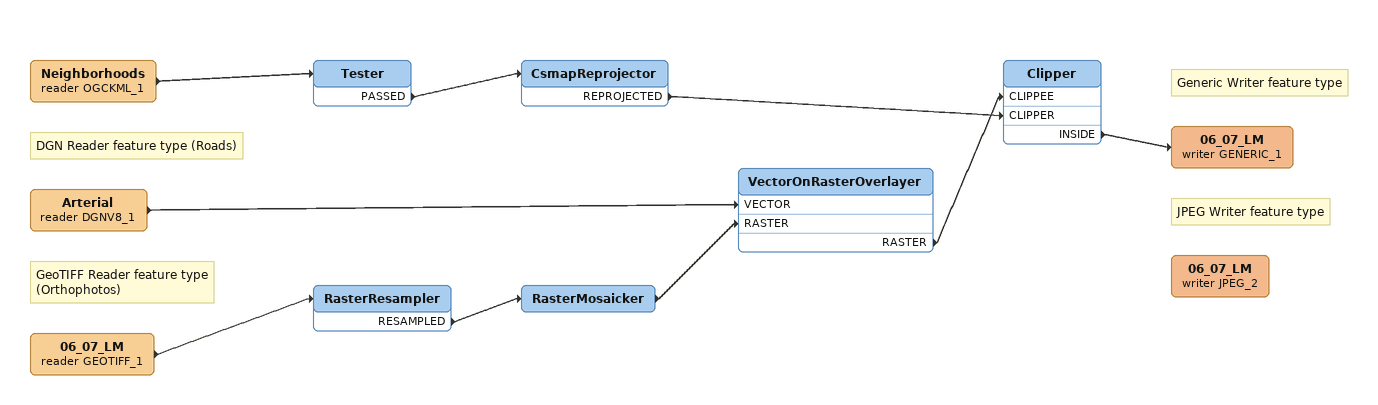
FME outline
Neighborhoods (reader OGCKML_1)
    -> Tester
Tester
    PASSED -> CsmapReprojector
CsmapReprojector
    REPROJECTED -> Clipper [CLIPPER]
Note: DGN Reader feature type (Roads)
Arterial (reader DGNV8_1)
    -> VectorOnRasterOverlayer [VECTOR]
Note: GeoTIFF Reader feature type (Orthophotos)
06_07_LM (reader GEOTIFF_1)
    -> RasterResampler
RasterResampler
    RESAMPLED -> RasterMosaicker
RasterMosaicker
    -> VectorOnRasterOverlayer [RASTER]
VectorOnRasterOverlayer
    RASTER -> Clipper [CLIPPEE]
Clipper
    INSIDE -> 06_07_LM (writer GENERIC_1)
Note: Generic Writer feature type
06_07_LM (writer GENERIC_1)
Note: JPEG Writer feature type
06_07_LM (writer JPEG_2)
